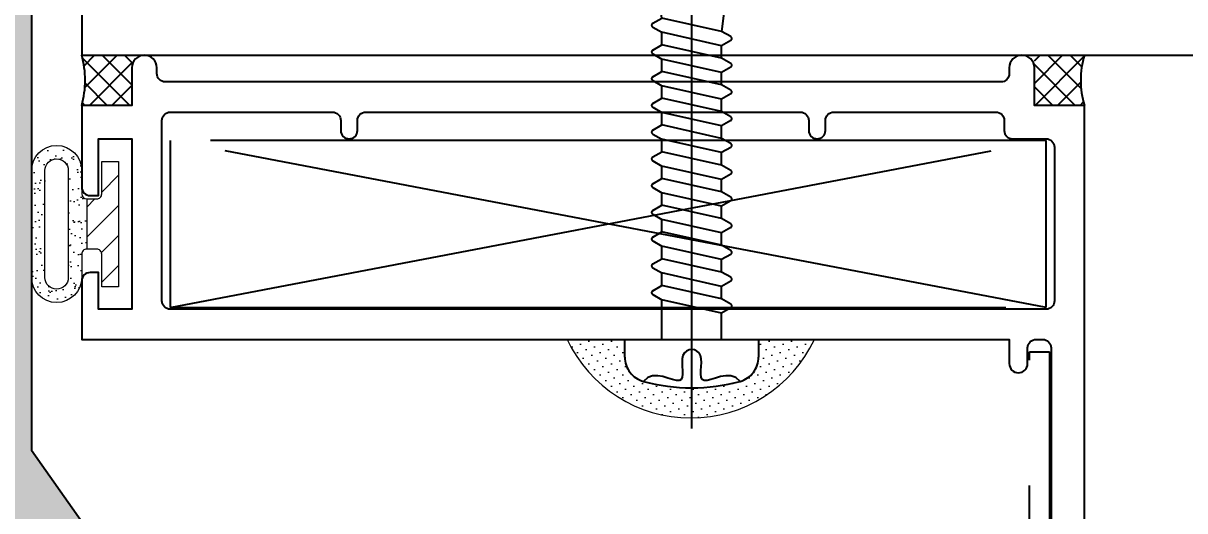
# Model space of a CAD drawing. Extents: x 93 to 3288, y 42 to 1146.
# Drawn here: x 1315 to 1384.5, y 1008.7 to 1037.9 of the extents above; entities that cross this region are included whole.
import ezdxf

# ---------------------------------------------------------------- set-up
doc = ezdxf.new("R2010")
doc.units = 0
doc.header["$LTSCALE"] = 200
doc.header["$MEASUREMENT"] = 0
doc.header["$PDMODE"] = 3
doc.header["$PDSIZE"] = -1
doc.linetypes.add('CEN-GAUN', pattern=[32.2, 30, -1, 0.2, -1])
doc.linetypes.add('HIDDEN', pattern=[0.375, 0.25, -0.125])
doc.layers.get('0').update_dxf_attribs({"linetype": 'CONTINUOUS'})
doc.layers.get('Defpoints').update_dxf_attribs({"color": 137, "linetype": 'CONTINUOUS'})
for name, color, linetype in [('A-DIES', 3, 'CONTINUOUS'), ('CEN', 1, 'CEN-GAUN'), ('DIM', 7, 'CONTINUOUS'), ('GASKET', 5, 'CONTINUOUS'), ('hatch', 252, 'CONTINUOUS'), ('PA', 6, 'CONTINUOUS'), ('SEALANT', 1, 'CONTINUOUS')]:
    doc.layers.add(name, color=color, linetype=linetype)
doc.layers.add('C-GLASS-SECTION', color=8, linetype='CONTINUOUS', lineweight=9)
doc.styles.add('맑은고딕', font='malgun.ttf')
doc.dimstyles.new('GAUN-4', dxfattribs={"dimscale": 4, "dimtxt": 1.5, "dimasz": 1, "dimexe": 1, "dimexo": 1, "dimgap": 0.5, "dimtad": 1, "dimdec": 1, "dimzin": 1, "dimdsep": 46, "dimlunit": 6, "dimtxsty": '맑은고딕', "dimblk": 'CJDOT', "dimcen": 0.09, "dimdle": 1, "dimclrd": 256, "dimclre": 256, "dimclrt": 3, "dimadec": 0, "dimazin": 0, "dimtfac": 1, "dimtdec": 1, "dimtix": 1, "dimtmove": 2, "dimatfit": 3, "dimfxl": 1, "dimtolj": 1, "dimtzin": 1, "dimarcsym": 0})
pattern_1 = [(135, (-7575.66033008894, -1535.942627034143), (-0.6735192090801867, -0.6735192090801863), []), (225, (-7575.66033008894, -1535.942627034143), (0.6735192090801861, -0.6735192090801867), [])]

# ---------------------------------------------------------------- blocks, each defined once
blk = doc.blocks.new('DH-887')
at = {"layer": 'A-DIES'}
for points in [[(2.25, -3, -1), (2.25, -4.5), (1.899999998509884, -4.5, 0.414213562373324), (1.399999998509884, -5), (1.399999998509884, -54.99999999813735, 0.4142135623728643), (1.899999998509884, -55.49999999813735), (2.25, -55.49999999813735, -1), (2.25, -56.99999999813735), (0, -56.99999999813735), (0, -59.99999999813735), (-4.900000000372529, -59.99999999813735, -0.4142135623728776), (-5.400000000372529, -59.49999999813735), (-5.400000000372529, -58.99999999813735), (-2, -58.99999999813735), (-2, -56.99999999813735), (-12.20000000111759, -56.99999999813735), (-12.20000000111759, -58.99999999813735), (-10, -58.99999999813735), (-10, -59.49999999813735, -0.414213562373095), (-10.5, -59.99999999813735), (-14, -59.99999999813735), (-14, -4.5), (-15.45000000111759, -4.5, -1), (-15.45000000111759, -3.400000000372529), (-14.5, -3.400000000372529, 0.4142135623730951), (-14, -2.900000000372529), (-14, -2.5, 0.4142135623730951), (-14.5, -2), (-38, -2, 0.4142135623730951), (-38.5, -2.5), (-38.5, -2.900000000372529, 0.4142135623730951), (-38, -3.400000000372529), (-37.05000000074506, -3.400000000372529, -1), (-37.05000000074506, -4.5), (-41.20000000111759, -4.5, -0.4142135623730951), (-41.70000000111759, -4), (-41.70000000111759, -3.5), (-40.5, -3.5, 0.4142135623717632), (-40, -3), (-40, -2, 0.4142135623730951), (-40.5, -1.5), (-47.5, -1.5, 0.4142135623720295), (-48, -2), (-48, -3, 0.4142135623741606), (-47.5, -3.5), (-46.30000000074506, -3.5), (-46.30000000074506, -4, -0.4142135623730951), (-46.80000000074506, -4.5), (-49, -4.5, -0.4142135623727911), (-49.5, -4), (-49.5, -0.5, -0.4142135623735654), (-49, 0), (0, 0), (0, -3)], [(-0.400000000372529, -16.99999999906868, 0.4142135623732059), (-0.900000000372529, -16.49999999906868), (-1.5, -16.49999999906868, -1), (-1.5, -15.49999999906868), (-0.900000000372529, -15.49999999906868, 0.4142135623730951), (-0.400000000372529, -14.99999999906868), (-0.400000000372529, -5.299999999813735, 0.4142135623713178), (-0.900000000372529, -4.799999999813735), (-1.5, -4.799999999813735, -0.414213562371251), (-2, -4.299999999813735), (-2, -2.299999999813735, 0.4142135623730285), (-2.5, -1.799999999813735), (-11.70000000111759, -1.799999999813735, 0.4142135623735455), (-12.20000000111759, -2.299999999813735), (-12.20000000111759, -54.6999999973923, 0.4142135623725444), (-11.70000000111759, -55.1999999973923), (-0.900000000372529, -55.1999999973923, 0.4142135623710939), (-0.400000000372529, -54.6999999973923), (-0.400000000372529, -44.99999999906868, 0.4142135623752048), (-0.900000000372529, -44.49999999906868), (-1.5, -44.49999999906868, -1), (-1.5, -43.49999999906868), (-0.900000000372529, -43.49999999906868, 0.4142135623734279), (-0.400000000372529, -42.99999999906868)]]:
    blk.add_lwpolyline(points, format="xyb", close=True, dxfattribs=at)
blk = doc.blocks.new('JA-DM-14(DH-887)')
at = {"rotation": 270}
blk.add_blockref('DH-887', (58.99999999813735, -5.400000000372529), dxfattribs=at)
blk = doc.blocks.new('DSES-002')
at = {"lineweight": 9}
h = blk.add_hatch(dxfattribs=at)
h.set_pattern_fill('ANSI31', color=1, scale=0.4, angle=90)
h.set_pattern_definition([(135, (-2055.364019851051, -5519.443739235401), (-0.8980256121069154, -0.8980256121069154), [])])
h.paths.add_polyline_path([(7.5, 0), (7.5, -1), (5.549999999813735, -1, 0.4142135623722071), (5.25, -1.299999998882413), (5.25, -1.900000002235174), (2.25, -1.900000002235174), (2.25, -1.299999998882413, 0.4142135623737613), (1.950000000186265, -1), (0, -1), (0, 0)])
h = blk.add_hatch(dxfattribs=at)
h.set_pattern_fill('AR-SAND', color=1, scale=0.02, angle=90)
h.set_pattern_definition([(127.5, (-2055.364019851051, -5519.443739235401), (-0.9788264746586848, -0.03200062591968085), [0, -0.7721600000000001, 0, -0.8636, 0, -0.8255]), (97.49999999999993, (-2055.364019851051, -5519.443739235401), (-1.433650201136708, 0.8990465662760054), [0, -0.41656, 0, -0.6959599999999999, 0, -0.2667]), (57.49999999999998, (-2055.364019851051, -5520.068579236045), (-0.002874369357091427, 1.581984740482916), [0, -0.2539999999999992, 0, -0.9143999999999983, 0, -1.193799999999997]), (47.49999999999999, (-2055.364019851051, -5520.068579236045), (-0.4458586465144325, 1.527112904944594), [0, -0.127, 0, -0.59944, 0, -0.6858])])
h.paths.add_polyline_path([(8.450000000186265, -3.700000001117587, -0.4142135623730951), (6.950000000186265, -5.200000001117587), (0.5499999998137355, -5.200000001117587, -0.4142135623730951), (-0.9500000001862645, -3.700000001117587, -0.4142135623730951), (0.5499999998137355, -2.200000001117587), (1.950000000186265, -2.200000001117587, 0.4142135623729496), (2.25, -1.900000002235174), (5.25, -1.900000002235174, 0.4142135623732413), (5.549999999813735, -2.200000001117587), (6.950000000186265, -2.200000001117587, -0.4142135623730951)])
h.paths.add_polyline_path([(6.950000000186265, -3.000000001862645), (0.5499999998137355, -3.000000001862645, 0.4142135623730831), (-0.150000000372529, -3.700000001117587, 0.4142135623727501), (0.5499999998137355, -4.400000002235174), (6.950000000186265, -4.400000002235174, 0.4142135623741892), (7.649999999441206, -3.700000001117587, 0.414213562372334)], flags=16)
at = {"layer": 'GASKET', "lineweight": 9}
blk.add_line((2.25, -1.900000002235174), (5.25, -1.900000002235174), dxfattribs=at)
for points in [[(5.25, -1.900000002235174, 0.414213562373388), (5.549999999813735, -2.200000001117587), (6.950000000186265, -2.200000001117587, -0.414213562373095), (8.450000000186265, -3.700000001117587, -0.414213562373095), (6.950000000186265, -5.200000001117587), (0.5499999998137355, -5.200000001117587, -0.414213562373095), (-0.9500000001862645, -3.700000001117587, -0.414213562373095), (0.5499999998137355, -2.200000001117587), (1.950000000186265, -2.200000001117587, 0.4142135623728022), (2.25, -1.900000002235174), (2.25, -1.299999998882413, 0.414213562373095), (1.950000000186265, -1), (0, -1), (0, 0), (7.5, 0), (7.5, -1), (5.549999999813735, -1, 0.414213562374427), (5.25, -1.299999998882413)], [(6.950000000186265, -4.400000002235174), (0.5499999998137355, -4.400000002235174, -0.4142135623730712), (-0.150000000372529, -3.700000001117587, -0.4142135623730712), (0.5499999998137355, -3.000000001862645), (6.950000000186265, -3.000000001862645, -0.4142135623730951), (7.649999999441206, -3.700000001117587, -0.414213562373095)]]:
    blk.add_lwpolyline(points, format="xyb", close=True, dxfattribs=at)
blk = doc.blocks.new('E.G.I 강판-1')
at = {"color": 1, "linetype": 'HIDDEN', "ltscale": 0.3}
blk.add_lwpolyline([(0, -23.5), (0, -0.5), (1.200000000186265, -0.5), (1.200000000186265, -23.5)], close=True, dxfattribs=at)
blk = doc.blocks.new('JA-DM-22(JA-D-325)')
at = {"layer": 'A-DIES'}
blk.add_lwpolyline([(-100, -52.30000000010477), (-100, -60), (0, -60)], dxfattribs=at)
blk = doc.blocks.new('CJDOT')
blk.add_line((-2, -2.7e-15), (2, 2.7e-15))
at = {"const_width": 0.5}
blk.add_lwpolyline([(-0.25, 0, 1), (0.25, 0, 1)], format="xyb", close=True, dxfattribs=at)
blk = doc.blocks.new('*D101')
at = {"layer": 'Defpoints', "color": 0, "transparency": 16777216}
for p in [(1418.512945726295, 1036.001776689325, -1.586231386706793e-09), (1450.011230690142, 1036.001776689325, -1.586231386706793e-09), (1378.012945724432, 983.5017766878518, -1.586231386706793e-09)]:
    blk.add_point(p, dxfattribs=at)
at = {"layer": 'DIM', "lineweight": -2, "transparency": 16777216}
for p, q in [((1422.512945726295, 1036.001776689325, -1.586231386706793e-09), (1454.011230690142, 1036.001776689325, -1.586231386706793e-09)), ((1450.011230690142, 987.5017766878518, -1.586231386706793e-09), (1450.011230690142, 1032.001776689325, -1.586231386706793e-09)), ((1382.012945724432, 983.5017766878518, -1.586231386706793e-09), (1454.011230690142, 983.5017766878518, -1.586231386706793e-09))]:
    blk.add_line(p, q, dxfattribs=at)
at = {"layer": 'DIM', "lineweight": -2, "transparency": 16777216, "xscale": 4, "yscale": 4, "zscale": 4}
for p, rotation in [((1450.011230690142, 1036.001776689325, -1.586231386706793e-09), 90), ((1450.011230690142, 983.5017766878518, -1.586231386706793e-09), 270)]:
    blk.add_blockref('CJDOT', p, dxfattribs=dict(at, rotation=rotation))
at = {"layer": 'DIM', "color": 3, "transparency": 16777216, "insert": (1444.911366559707, 1009.751776688589, -1.586231386706793e-09), "char_height": 6, "attachment_point": 5, "rotation": 90, "style": '맑은고딕'}
blk.add_mtext('\\A1;52.5', dxfattribs=at)
blk = doc.blocks.new('DSP-3263')
at = {"layer": 'hatch'}
h = blk.add_hatch(color=252, dxfattribs=at)
edge = h.paths.add_edge_path()
edge.add_line((14.49999999999636, -3.399999999994179), (6, -3.399999999994179))
edge.add_arc((6, -0.3999999999941795), 3, 180, 270, ccw=False)
edge.add_line((3, -0.3999999999941792), (3, 3.30000000000291))
edge.add_line((3, 3.30000000000291), (2.69999999999709, 3.600000000005821))
edge.add_line((2.69999999999709, 3.600000000005821), (3, 3.899999999994179))
edge.add_line((3, 3.899999999994179), (3, 9.39999999999418))
edge.add_arc((2, 9.39999999999418), 1, 0, 90)
edge.add_line((2, 10.39999999999418), (1, 10.39999999999418))
edge.add_arc((1, 9.39999999999418), 1, 90, 180)
edge.add_line((0, 9.39999999999418), (0, -9.39999999999418))
edge.add_arc((1, -9.39999999999418), 1, 180, 270)
edge.add_line((1, -10.39999999999418), (3.399999999997817, -10.39999999999418))
edge.add_arc((3.400000000003274, -10.10000000000036), 0.2999999999938154, 269.9999999989578, 359.9999999989578)
edge.add_line((3.69999999999709, -10.10000000000582), (3.69999999999709, -9.69999999999709))
edge.add_arc((3.399999999995998, -9.69999999999527), 0.3000000000010914, 359.9999999996526, 449.9999999996527)
edge.add_line((3.399999999997817, -9.39999999999418), (2.5, -9.39999999999418))
edge.add_arc((2.499999999992724, -9.099999999998545), 0.2999999999956344, 180.0000000013896, 270.0000000013896, ccw=False)
edge.add_line((2.19999999999709, -9.10000000000582), (2.19999999999709, -7.19999999999709))
edge.add_arc((2.5, -7.19999999999709), 0.3000000000029104, 90, 180, ccw=False)
edge.add_line((2.5, -6.899999999994179), (12.69999999999709, -6.899999999994179))
edge.add_arc((12.69999999999527, -7.199999999995271), 0.3000000000010914, -3.474269760772586e-10, 89.99999999965257, ccw=False)
edge.add_line((12.99999999999636, -7.19999999999709), (12.99999999999636, -17.80000000000291))
edge.add_arc((12.69999999999529, -17.80000000000475), 0.3000000000010683, -89.999999999657, 3.5208813642384484e-10, ccw=False)
edge.add_line((12.69999999999709, -18.10000000000582), (6.899999999997817, -18.10000000000582))
edge.add_arc((6.899999999999689, -17.80000000000468), 0.3000000000011447, 179.9999999996628, 269.99999999964257, ccw=False)
edge.add_line((6.599999999998545, -17.80000000000291), (6.599999999994907, -15.19999999999709))
edge.add_arc((6.899999999997765, -15.19999999999704), 0.300000000002858, 89.99999999999, 180.0000000000102, ccw=False)
edge.add_line((6.899999999997817, -14.89999999999418), (9.099999999994907, -14.89999999999418))
edge.add_arc((9.100000000002183, -14.59999999999854), 0.2999999999956344, 269.9999999986104, 359.9999999986104)
edge.add_line((9.399999999997817, -14.60000000000582), (9.399999999997817, -13.39999999999418))
edge.add_arc((9.100000000002222, -13.40000000000142), 0.2999999999955953, 1.382141842397079e-09, 90.00000000139708)
edge.add_line((9.099999999994907, -13.10000000000582), (5.599999999994907, -13.10000000000582))
edge.add_arc((5.599999999994907, -14.10000000000582), 1, 90, 180)
edge.add_line((4.599999999994907, -14.10000000000582), (4.599999999994907, -20.30000000000291))
edge.add_arc((4.899999999997847, -20.30000000000288), 0.3000000000029397, 180.0000000000054, 269.9999999999944)
edge.add_line((4.899999999997817, -20.60000000000582), (12.70000000000073, -20.60000000000582))
edge.add_arc((12.699999999997, -20.90000000000518), 0.2999999999993577, -6.784830475226045e-10, 89.99999999928889, ccw=False)
edge.add_line((12.99999999999636, -20.90000000000873), (13, -21.89999999999418))
edge.add_arc((13.30000000000116, -21.89999999999593), 0.3000000000011589, 179.9999999996655, 269.9999999996397)
edge.add_line((13.29999999999927, -22.19999999999709), (21.5, -22.19999999999709))
edge.add_arc((21.49999999999896, -21.89999999999836), 0.2999999999987288, 270.0000000001995, 405.6355280345854)
edge.add_line((21.7097660524887, -21.68552808290406), (20.27835863281507, -20.28552808290988))
edge.add_arc((20.0685925803143, -20.5000000000019), 0.3000000000048096, 45.63552803277506, 89.9999999983892)
edge.add_line((20.06859258032273, -20.19999999999709), (18, -20.19999999999709))
edge.add_arc((18.00000000000007, -19.89999999999411), 0.3000000000029814, 180.0000000000136, 269.9999999999864, ccw=False)
edge.add_line((17.69999999999709, -19.89999999999418), (17.69999999999709, -18))
edge.add_arc((17.99999999999989, -17.99999999999989), 0.3000000000027967, 89.99999999997829, 180.0000000000217, ccw=False)
edge.add_line((18, -17.69999999999709), (21.40044152157861, -17.69999999999709))
edge.add_line((21.40044152157861, -17.69999999999709), (23, -19.30000000000291))
edge.add_line((23, -19.30000000000291), (60.5, -19.30000000000291))
edge.add_arc((60.49999999999632, -19.60000000000223), 0.2999999999993186, -6.859863788122311e-10, 89.99999999929707, ccw=False)
edge.add_line((60.79999999999563, -19.60000000000582), (60.79999999999563, -22.69999999999709))
edge.add_arc((61.39999999999782, -22.69999999999709), 0.6000000000021828, 180, 360)
edge.add_line((62, -22.69999999999709), (62, -19.60000000000582))
edge.add_arc((62.29999999999922, -19.60000000000213), 0.2999999999992156, 90.00000000068388, 180.0000000007057, ccw=False)
edge.add_line((62.29999999999563, -19.30000000000291), (64.69999999999709, -19.30000000000291))
edge.add_arc((64.69999999999699, -19.60000000000592), 0.3000000000030134, 1.972466634470038e-11, 89.99999999998101, ccw=False)
edge.add_line((65, -19.60000000000582), (65, -22.5))
edge.add_line((65, -22.5), (64.69999999999709, -22.5))
edge.add_arc((64.69999999999709, -23), 0.5, 90, 270)
edge.add_line((64.69999999999709, -23.5), (65, -23.5))
edge.add_line((65, -23.5), (65, -27.19999999999709))
edge.add_line((65, -27.19999999999709), (64.69999999999709, -27.19999999999709))
edge.add_arc((64.69999999999709, -27.69999999999709), 0.5, 90, 270)
edge.add_line((64.69999999999709, -28.19999999999709), (65, -28.19999999999709))
edge.add_line((65, -28.19999999999709), (65, -31.89999999999418))
edge.add_line((65, -31.89999999999418), (64.69999999999709, -31.89999999999418))
edge.add_arc((64.69999999999709, -32.39999999999418), 0.5, 90, 270)
edge.add_line((64.69999999999709, -32.89999999999418), (65, -32.89999999999418))
edge.add_line((65, -32.89999999999418), (65, -36.60000000000582))
edge.add_line((65, -36.60000000000582), (64.69999999999709, -36.60000000000582))
edge.add_arc((64.69999999999709, -37.10000000000582), 0.5, 90, 270)
edge.add_line((64.69999999999709, -37.60000000000582), (65, -37.60000000000582))
edge.add_line((65, -37.60000000000582), (65, -39.10000000000582))
edge.add_arc((64.70000000000432, -39.0999999999985), 0.2999999999956771, 269.99999999861853, 359.9999999986022, ccw=False)
edge.add_line((64.69999999999709, -39.39999999999418), (62.29999999999563, -39.39999999999418))
edge.add_arc((62.29999999999207, -39.1000000000021), 0.2999999999920746, 180.0000000007097, 270.00000000067985, ccw=False)
edge.add_line((62, -39.10000000000582), (62, -37.39999999999418))
edge.add_arc((61.39999999999782, -37.39999999999418), 0.6000000000021828, 0, 180)
edge.add_line((60.79999999999563, -37.39999999999418), (60.79999999999563, -40.80000000000291))
edge.add_arc((61.29999999999563, -40.80000000000291), 0.5, 180, 270)
edge.add_line((61.29999999999563, -41.30000000000291), (64.79999999999563, -41.30000000000291))
edge.add_arc((64.79999999999563, -42.30000000000291), 1, 0, 90, ccw=False)
edge.add_line((65.79999999999563, -42.30000000000291), (65.79999999999563, -44.31124164021458))
edge.add_arc((66.799999999996, -44.31124164021279), 1.000000000000369, 180.0000000001022, 261.4535102370753)
edge.add_line((66.65138815070168, -45.30013724554738), (69.95541644520563, -45.79666868154891))
edge.add_arc((69.99999999999201, -45.4999999999447), 0.3000000000036178, 261.4535102375454, 360.0000000005551)
edge.add_line((70.29999999999563, -45.49999999994179), (70.29999999999563, -42.5))
edge.add_arc((69.99999999999666, -42.49999999999606), 0.299999999998974, 359.9999999992482, 449.9999999993622)
edge.add_line((70, -42.19999999999709), (69.39999999999782, -42.19999999999709))
edge.add_arc((69.39999999999995, -42.4999999999985), 0.3000000000014111, 90.00000000040711, 180.0000000002863)
edge.add_line((69.09999999999854, -42.5), (69.09999999999854, -44))
edge.add_arc((68.79999999999559, -43.99999999999996), 0.300000000002953, 270.00000000000813, 359.99999999999187, ccw=False)
edge.add_line((68.79999999999563, -44.30000000000291), (67.59999999999854, -44.30000000000291))
edge.add_arc((67.59999999999843, -44.00000000000011), 0.3000000000027967, 179.9999999999783, 270.00000000002166, ccw=False)
edge.add_line((67.29999999999563, -44), (67.29999999999563, -36.30000000000291))
edge.add_arc((67.59999999999843, -36.3000000000028), 0.3000000000027967, 89.99999999997829, 180.0000000000217, ccw=False)
edge.add_line((67.59999999999854, -36), (68.79999999999563, -36))
edge.add_arc((68.79999999999555, -36.300000000003), 0.3000000000030028, 1.7678303265711293e-11, 89.99999999998369, ccw=False)
edge.add_line((69.09999999999854, -36.30000000000291), (69.09999999999854, -37.80000000000291))
edge.add_arc((69.40000000000131, -37.80000000000305), 0.3000000000027683, 179.9999999999742, 270.0000000000271)
edge.add_line((69.40000000000146, -38.10000000000582), (70, -38.10000000000582))
edge.add_arc((69.99999999999633, -37.80000000000651), 0.2999999999993079, 270.0000000007002, 360.000000000688)
edge.add_line((70.29999999999563, -37.80000000000291), (70.29999999999563, -33.49999999925785))
edge.add_line((70.29999999999563, -33.49999999925785), (69.79999999999927, -32.80000000000291))
edge.add_line((69.79999999999927, -32.80000000000291), (69.59999999999854, -32.80000000000291))
edge.add_arc((69.59999999999845, -33.10000000000572), 0.3000000000028109, 89.999999999981, 180.000000000019)
edge.add_line((69.29999999999563, -33.10000000000582), (69.29999999999563, -34.5))
edge.add_arc((68.99999999999646, -34.50000000000374), 0.2999999999991729, -89.99999999932419, 7.137828106351662e-10, ccw=False)
edge.add_line((69, -34.80000000000291), (67.29999999999563, -34.80000000000291))
edge.add_arc((67.29999999999927, -34.50000000000364), 0.2999999999992724, 179.9999999993052, 269.9999999993052, ccw=False)
edge.add_line((67, -34.5), (67, -30.10000000000582))
edge.add_arc((67.29999999999919, -30.1000000000021), 0.2999999999991871, 90.00000000067848, 180.0000000007097, ccw=False)
edge.add_line((67.29999999999563, -29.80000000000291), (69.04999999999563, -29.80000000000291))
edge.add_arc((69.04999999999745, -29.05000000000291), 0.75, 269.999999999861, 449.9999999998611)
edge.add_line((69.04999999999927, -28.30000000000291), (67.29999999999563, -28.30000000000291))
edge.add_arc((67.29999999999932, -28.00000000000359), 0.2999999999993186, 179.999999999314, 269.999999999297, ccw=False)
edge.add_line((67, -28), (67, -23.60000000000582))
edge.add_arc((67.29999999999923, -23.60000000000214), 0.2999999999992298, 90.00000000068673, 180.0000000007036, ccw=False)
edge.add_line((67.29999999999563, -23.30000000000291), (69.04999999999563, -23.30000000000291))
edge.add_arc((69.04999999999745, -22.55000000000291), 0.75, 269.999999999861, 449.9999999998611)
edge.add_line((69.04999999999927, -21.80000000000291), (67.29999999999563, -21.80000000000291))
edge.add_arc((67.29999999999932, -21.5000000000036), 0.299999999999315, 179.9999999993134, 269.999999999297, ccw=False)
edge.add_line((67, -21.5), (67, -17.60000000000582))
edge.add_arc((67.2999999999993, -17.60000000000222), 0.2999999999993008, 90.00000000070031, 180.000000000688, ccw=False)
edge.add_line((67.29999999999563, -17.30000000000291), (69, -17.30000000000291))
edge.add_arc((68.99999999999645, -17.6000000000021), 0.2999999999991907, -7.103722055035178e-10, 89.99999999932152, ccw=False)
edge.add_line((69.29999999999563, -17.60000000000582), (69.29999999999563, -19))
edge.add_arc((69.59999999999854, -19), 0.3000000000029104, 180, 270)
edge.add_line((69.59999999999854, -19.30000000000291), (69.79999999999927, -19.30000000000291))
edge.add_line((69.79999999999927, -19.30000000000291), (70.29999999999563, -18.60000000074797))
edge.add_line((70.29999999999563, -18.60000000074797), (70.29999999999563, -17.30000000000291))
edge.add_line((70.29999999999563, -17.30000000000291), (70.5, -17.30000000000291))
edge.add_arc((70.49999999999636, -17.00000000000364), 0.2999999999992724, 270.0000000006948, 360.0000000006948)
edge.add_line((70.79999999999563, -17), (70.79999999999563, -16.30000000000291))
edge.add_arc((70.29999999999563, -16.30000000000291), 0.5, 0, 90)
edge.add_line((70.29999999999563, -15.80000000000291), (23.9429659853231, -15.80000000000291))
edge.add_line((23.9429659853231, -15.80000000000291), (16.49999999999636, -10.55558681367256))
edge.add_line((16.49999999999636, -10.55558681367256), (16.49999999999636, -5.399999999994179))
edge.add_arc((14.49999999999636, -5.39999999999418), 2, 2.544443745170813e-14, 90)
at = {"layer": 'PA'}
blk.add_lwpolyline([(14.49999999999636, -3.399999999994179), (6, -3.399999999994179, -0.4142135623730951), (3, -0.3999999999941792), (3, 3.30000000000291), (2.69999999999709, 3.600000000005821), (3, 3.899999999994179), (3, 9.39999999999418, 0.4142135623730951), (2, 10.39999999999418), (1, 10.39999999999418, 0.4142135623730951), (0, 9.39999999999418), (0, -9.39999999999418, 0.4142135623730951), (1, -10.39999999999418), (3.399999999997817, -10.39999999999418, 0.4142135623730951), (3.69999999999709, -10.10000000000582), (3.69999999999709, -9.69999999999709, 0.4142135623730951), (3.399999999997817, -9.39999999999418), (2.5, -9.39999999999418, -0.4142135623730951), (2.19999999999709, -9.10000000000582), (2.19999999999709, -7.19999999999709, -0.4142135623730951), (2.5, -6.899999999994179), (12.69999999999709, -6.899999999994179, -0.4142135623730951), (12.99999999999636, -7.19999999999709), (12.99999999999636, -17.80000000000291, -0.4142135623731412), (12.69999999999709, -18.10000000000582), (6.899999999997817, -18.10000000000582, -0.4142135623729925), (6.599999999998545, -17.80000000000291), (6.599999999994907, -15.19999999999709, -0.4142135623731976), (6.899999999997817, -14.89999999999418), (9.099999999994907, -14.89999999999418, 0.4142135623730951), (9.399999999997817, -14.60000000000582), (9.399999999997817, -13.39999999999418, 0.4142135623731715), (9.099999999994907, -13.10000000000582), (5.599999999994907, -13.10000000000582, 0.4142135623730951), (4.599999999994907, -14.10000000000582), (4.599999999994907, -20.30000000000291, 0.4142135623730377), (4.899999999997817, -20.60000000000582), (12.70000000000073, -20.60000000000582, -0.4142135623729271), (12.99999999999636, -20.90000000000873), (13, -21.89999999999418, 0.4142135623729618), (13.29999999999927, -22.19999999999709), (21.5, -22.19999999999709, 0.6721971555505862), (21.7097660524887, -21.68552808290406), (20.27835863281507, -20.28552808290988, 0.196031217587786), (20.06859258032273, -20.19999999999709), (18, -20.19999999999709, -0.414213562372955), (17.69999999999709, -19.89999999999418), (17.69999999999709, -18, -0.4142135623733138), (18, -17.69999999999709), (21.40044152157861, -17.69999999999709), (23, -19.30000000000291), (60.5, -19.30000000000291, -0.4142135623730069), (60.79999999999563, -19.60000000000582), (60.79999999999563, -22.69999999999709, 1), (62, -22.69999999999709), (62, -19.60000000000582, -0.4142135623732062), (62.29999999999563, -19.30000000000291), (64.69999999999709, -19.30000000000291, -0.4142135623728906), (65, -19.60000000000582), (65, -22.5), (64.69999999999709, -22.5, 1), (64.69999999999709, -23.5), (65, -23.5), (65, -27.19999999999709), (64.69999999999709, -27.19999999999709, 1), (64.69999999999709, -28.19999999999709), (65, -28.19999999999709), (65, -31.89999999999418), (64.69999999999709, -31.89999999999418, 1), (64.69999999999709, -32.89999999999418), (65, -32.89999999999418), (65, -36.60000000000582), (64.69999999999709, -36.60000000000582, 1), (64.69999999999709, -37.60000000000582), (65, -37.60000000000582), (65, -39.10000000000582, -0.414213562373005), (64.69999999999709, -39.39999999999418), (62.29999999999563, -39.39999999999418, -0.4142135623729389), (62, -39.10000000000582), (62, -37.39999999999418, 1), (60.79999999999563, -37.39999999999418), (60.79999999999563, -40.80000000000291, 0.4142135623730951), (61.29999999999563, -41.30000000000291), (64.79999999999563, -41.30000000000291, -0.4142135623730951), (65.79999999999563, -42.30000000000291), (65.79999999999563, -44.31124164021458, 0.3711692535406443), (66.65138815070168, -45.30013724554738), (69.95541644520563, -45.79666868154891, 0.4586091358418788), (70.29999999999563, -45.49999999994179), (70.29999999999563, -42.5, 0.414213562373671), (70, -42.19999999999709), (69.39999999999782, -42.19999999999709, 0.4142135623724741), (69.09999999999854, -42.5), (69.09999999999854, -44, -0.414213562373005), (68.79999999999563, -44.30000000000291), (67.59999999999854, -44.30000000000291, -0.4142135623733171), (67.29999999999563, -44), (67.29999999999563, -36.30000000000291, -0.4142135623733172), (67.59999999999854, -36), (68.79999999999563, -36, -0.4142135623729182), (69.09999999999854, -36.30000000000291), (69.09999999999854, -37.80000000000291, 0.414213562373362), (69.40000000000146, -38.10000000000582), (70, -38.10000000000582, 0.4142135623730325), (70.29999999999563, -37.80000000000291), (70.29999999999563, -33.49999999925785), (69.79999999999927, -32.80000000000291), (69.59999999999854, -32.80000000000291, 0.4142135623732858), (69.29999999999563, -33.10000000000582), (69.29999999999563, -34.5, -0.4142135623732859), (69, -34.80000000000291), (67.29999999999563, -34.80000000000291, -0.4142135623730951), (67, -34.5), (67, -30.10000000000582, -0.4142135623732479), (67.29999999999563, -29.80000000000291), (69.04999999999563, -29.80000000000291, 1), (69.04999999999927, -28.30000000000291), (67.29999999999563, -28.30000000000291, -0.4142135623730031), (67, -28), (67, -23.60000000000582, -0.4142135623731871), (67.29999999999563, -23.30000000000291), (69.04999999999563, -23.30000000000291, 1), (69.04999999999927, -21.80000000000291), (67.29999999999563, -21.80000000000291, -0.4142135623730109), (67, -21.5), (67, -17.60000000000582, -0.4142135623730267), (67.29999999999563, -17.30000000000291), (69, -17.30000000000291, -0.4142135623732548), (69.29999999999563, -17.60000000000582), (69.29999999999563, -19, 0.414213562373096), (69.59999999999854, -19.30000000000291), (69.79999999999927, -19.30000000000291), (70.29999999999563, -18.60000000074797), (70.29999999999563, -17.30000000000291), (70.5, -17.30000000000291, 0.4142135623730951), (70.79999999999563, -17), (70.79999999999563, -16.30000000000291, 0.4142135623730951), (70.29999999999563, -15.80000000000291), (23.9429659853231, -15.80000000000291), (16.49999999999636, -10.55558681367256), (16.49999999999636, -5.399999999994179, 0.4142135623730948)], format="xyb", close=True, dxfattribs=at)
blk = doc.blocks.new('SCRP40-1')
at = {"color": 8, "linetype": 'HIDDEN'}
for p, q in [((-18.11148262540155, 2.335049310371687), (-18.42616699146492, 1.790000000000873)), ((-17.88648409049893, 2.33504941668798), (-17.57179966305375, 1.790000000000873)), ((-16.51148262540119, 2.335049310371687), (-16.82616699146638, 1.790000000000873)), ((-16.28648409049856, 2.33504941668798), (-15.97179966305521, 1.790000000000873)), ((-14.91148262540082, 2.335049310371687), (-15.22616699146602, 1.790000000000873)), ((-14.68648409050002, 2.33504941668798), (-14.37179966305484, 1.790000000000873)), ((-13.31148262540046, 2.335049310371687), (-13.62616699146565, 1.790000000000873)), ((-13.08648409049965, 2.33504941668798), (-12.77179966305448, 1.790000000000873)), ((-11.71148262540191, 2.335049310371687), (-12.02616699146529, 1.790000000000873)), ((-11.48648409049929, 2.33504941668798), (-11.17179966305412, 1.790000000000873)), ((-10.11148262540155, 2.335049310371687), (-10.42616699146492, 1.790000000000873)), ((-9.886484090498925, 2.33504941668798), (-9.571799663053753, 1.790000000000873)), ((-8.511482625401186, 2.335049310371687), (-8.82616699146638, 1.790000000000873)), ((-8.286484090498561, 2.33504941668798), (-7.971799663053389, 1.790000000000873)), ((-6.911482625400822, 2.335049310371687), (-7.226166991466016, 1.790000000000873)), ((-6.686484090498197, 2.33504941668798), (-6.371799663054844, 1.790000000000873)), ((-5.311482625400458, 2.335049310371687), (-5.626166991465652, 1.790000000000873)), ((-5.086484090499653, 2.33504941668798), (-4.77179966305448, 1.790000000000873)), ((-3.711482625400095, 2.335049310371687), (-4.026166991465288, 1.790000000000873)), ((-3.486484090499289, 2.33504941668798), (-3.171799663054117, 1.790000000000873)), ((-2.111482625399731, 2.335049310371687), (-2.426166991464925, 1.790000000000873)), ((-1.886484090498925, 2.33504941668798), (-1.571799663053753, 1.790000000000873)), ((-25, 0), (-23.07266462678672, 1.927335373213282)), ((-23.07266462678672, 1.427335373213282), (-25, 0)), ((-23.07266462678672, 1.927335373213282), (-23.07266462678672, 1.427335373213282)), ((-19.51148332726007, 1.927335373213282), (-23.07266462678672, 1.927335373213282)), ((-20.75787462354128, 1.427335373213282), (-23.07266462678672, 1.427335373213282)), ((-19.51148332726007, 1.927335373213282), (-18.42616699146492, 1.790000000000873)), ((-18.42616699146492, 1.790000000000873), (-19.22616699146602, -1.789999999997235)), ((-17.57179966305375, 1.790000000000873), (-18.37179966305484, -1.789999999997235)), ((-16.82616699146638, 1.790000000000873), (-17.62616699146565, -1.789999999997235)), ((-16.82616699146638, 1.790000000000873), (-17.57179966305375, 1.790000000000873)), ((-15.97179966305521, 1.790000000000873), (-16.77179966305448, -1.789999999997235)), ((-15.22616699146602, 1.790000000000873), (-16.02616699146529, -1.789999999997235)), ((-15.22616699146602, 1.790000000000873), (-15.97179966305521, 1.790000000000873)), ((-14.37179966305484, 1.790000000000873), (-15.17179966305412, -1.789999999997235)), ((-13.62616699146565, 1.790000000000873), (-14.42616699146492, -1.789999999997235)), ((-13.62616699146565, 1.790000000000873), (-14.37179966305484, 1.790000000000873)), ((-12.77179966305448, 1.790000000000873), (-13.57179966305375, -1.789999999997235)), ((-12.02616699146529, 1.790000000000873), (-12.82616699146638, -1.789999999997235)), ((-12.02616699146529, 1.790000000000873), (-12.77179966305448, 1.790000000000873)), ((-11.17179966305412, 1.790000000000873), (-11.97179966305521, -1.789999999997235)), ((-10.42616699146492, 1.790000000000873), (-11.22616699146602, -1.789999999997235)), ((-10.42616699146492, 1.790000000000873), (-11.17179966305412, 1.790000000000873)), ((-9.571799663053753, 1.790000000000873), (-10.37179966305484, -1.789999999997235)), ((-8.82616699146638, 1.790000000000873), (-9.626166991465652, -1.789999999997235)), ((-8.82616699146638, 1.790000000000873), (-9.571799663053753, 1.790000000000873)), ((-7.971799663053389, 1.790000000000873), (-8.77179966305448, -1.789999999997235)), ((-7.226166991466016, 1.790000000000873), (-8.026166991465288, -1.789999999997235)), ((-7.226166991466016, 1.790000000000873), (-7.971799663053389, 1.790000000000873)), ((-6.371799663054844, 1.790000000000873), (-7.171799663054117, -1.789999999997235)), ((-5.626166991465652, 1.790000000000873), (-6.426166991464925, -1.789999999997235)), ((-5.626166991465652, 1.790000000000873), (-6.371799663054844, 1.790000000000873)), ((-4.77179966305448, 1.790000000000873), (-5.571799663053753, -1.789999999997235)), ((-4.026166991465288, 1.790000000000873), (-4.82616699146638, -1.789999999997235)), ((-4.026166991465288, 1.790000000000873), (-4.77179966305448, 1.790000000000873)), ((-3.171799663054117, 1.790000000000873), (-3.971799663053389, -1.789999999997235)), ((-2.426166991464925, 1.790000000000873), (-3.226166991466016, -1.789999999997235)), ((-2.426166991464925, 1.790000000000873), (-3.171799663054117, 1.790000000000873)), ((-1.571799663053753, 1.790000000000873), (-2.371799663053025, -1.789999999997235)), ((0, 1.790000000000873), (-1.571799663053753, 1.790000000000873)), ((-25, 0), (-23.07266462678672, -1.927335373213282)), ((-23.06789393172949, -1.935255247826717), (-20.2893580187083, -0.4971536661323626)), ((-20.24751977900269, -1.927335373213282), (-23.07266462678672, -1.927335373213282)), ((-19.22616699146602, -1.789999999997235), (-20.24751977900269, -1.927335373213282)), ((-18.9114833272597, -2.335048094715603), (-19.22616699146602, -1.789999999997235)), ((-18.68648332725934, -2.335048094715603), (-18.37179966305484, -1.789999999997235)), ((-17.62616699146565, -1.789999999997235), (-18.37179966305484, -1.789999999997235)), ((-17.31148332725934, -2.335048094715603), (-17.62616699146565, -1.789999999997235)), ((-17.08648332726079, -2.335048094715603), (-16.77179966305448, -1.789999999997235)), ((-16.02616699146529, -1.789999999997235), (-16.77179966305448, -1.789999999997235)), ((-15.71148332726079, -2.335048094715603), (-16.02616699146529, -1.789999999997235)), ((-15.48648332726043, -2.335048094715603), (-15.17179966305412, -1.789999999997235)), ((-14.42616699146492, -1.789999999997235), (-15.17179966305412, -1.789999999997235)), ((-14.11148332726043, -2.335048094715603), (-14.42616699146492, -1.789999999997235)), ((-13.88648332726007, -2.335048094715603), (-13.57179966305375, -1.789999999997235)), ((-12.82616699146638, -1.789999999997235), (-13.57179966305375, -1.789999999997235)), ((-12.51148332726007, -2.335048094715603), (-12.82616699146638, -1.789999999997235)), ((-12.2864833272597, -2.335048094715603), (-11.97179966305521, -1.789999999997235)), ((-11.22616699146602, -1.789999999997235), (-11.97179966305521, -1.789999999997235)), ((-10.9114833272597, -2.335048094715603), (-11.22616699146602, -1.789999999997235)), ((-10.68648332725934, -2.335048094715603), (-10.37179966305484, -1.789999999997235)), ((-9.626166991465652, -1.789999999997235), (-10.37179966305484, -1.789999999997235)), ((-9.311483327259339, -2.335048094715603), (-9.626166991465652, -1.789999999997235)), ((-9.086483327258975, -2.335048094715603), (-8.77179966305448, -1.789999999997235)), ((-8.026166991465288, -1.789999999997235), (-8.77179966305448, -1.789999999997235)), ((-7.711483327258975, -2.335048094715603), (-8.026166991465288, -1.789999999997235)), ((-7.48648332726043, -2.335048094715603), (-7.171799663054117, -1.789999999997235)), ((-6.426166991464925, -1.789999999997235), (-7.171799663054117, -1.789999999997235)), ((-6.11148332726043, -2.335048094715603), (-6.426166991464925, -1.789999999997235)), ((-5.886483327260066, -2.335048094715603), (-5.571799663053753, -1.789999999997235)), ((-4.82616699146638, -1.789999999997235), (-5.571799663053753, -1.789999999997235)), ((-4.511483327260066, -2.335048094715603), (-4.82616699146638, -1.789999999997235)), ((-4.286483327259702, -2.335048094715603), (-3.971799663053389, -1.789999999997235)), ((-3.226166991466016, -1.789999999997235), (-3.971799663053389, -1.789999999997235)), ((-2.911483327259702, -2.335048094715603), (-3.226166991466016, -1.789999999997235)), ((-2.686483327259339, -2.335048094715603), (-2.371799663053025, -1.789999999997235))]:
    blk.add_line(p, q, dxfattribs=at)
blk.add_lwpolyline([(0, 1.75), (0, 4), (1.065200000000914, 4, -0.3382079454498531), (2.512286422941543, 2.894743397802813, -0.1339278971276509), (2.512285917713598, -2.894743836273847, -0.3382078609911139), (1.065200000000914, -4), (0, -4), (0, -2.25), (0, 2.25)], format="xyb", dxfattribs=at)
for points in [[(2.512286422941543, 2.894743397802813), (2.29181663268173, 2.632831454982806), (2.190431348177299, 2.340168613223796), (2.179344473035599, 2.03102803002912), (2.229769910860341, 1.719682862913032), (2.312921565257056, 1.420406269389787), (2.400013339831276, 1.147471406973636), (2.462259138190348, 0.9151514331715589), (2.470872863936165, 0.7377195054941694), (2.40451406097236, 0.6246023866769974), (2.271624834380418, 0.5658412603042962), (2.08809292953265, 0.5466309151779569), (1.86980609181046, 0.5521661401107849), (1.63265206658798, 0.5676417239010334), (1.392518599241157, 0.5782524553578696), (1.16529343514776, 0.5691931232831848), (0.9668643196837365, 0.5256585164825083), (0.8104710406623781, 0.4373643125436502), (0.6987615556481614, 0.3121097441617167), (0.6317358646392677, 0.1622149328213709), (0.6093939676356968, 0), (0.6317358646392677, -0.1622149328177329), (0.6987615556481614, -0.3121097441580787), (0.8104710406623781, -0.4373643125400122), (0.9668643196837365, -0.5256585164788703), (1.16529343514776, -0.5691931232795469), (1.392518599241157, -0.5782524553542316), (1.63265206658798, -0.5676417238973954), (1.86980609181046, -0.5521661401071469), (2.08809292953265, -0.5466309151743189), (2.271624834380418, -0.5658412603006582), (2.40451406097236, -0.6246023866733594), (2.470872863936165, -0.7377195054905314), (2.462259137204455, -0.9151514340228459), (2.40001333193868, -1.147471413820313), (2.312921538614319, -1.420406292509142), (2.229769847706848, -1.719682917719183), (2.179344349688108, -2.031028137073008), (2.190431135035396, -2.340168798200466), (2.291816294216915, -2.632831748724129), (2.512285917713598, -2.894743836273847)], [(0, -1.789999999997235), (-2.371799663053025, -1.789999999997235)]]:
    blk.add_lwpolyline(points, dxfattribs=at)
for centre, radius, start, end in [((-17.99898332725934, 2.270096189433389), 0.1299038105676404, 30.00000000001032, 149.9999999999897), ((-16.39898332726079, 2.270096189433389), 0.1299038105676404, 30.00000000001032, 149.9999999999897), ((-14.79898332726043, 2.270096189433389), 0.1299038105676404, 30.00000000001032, 149.9999999999897), ((-13.19898332726007, 2.270096189433389), 0.1299038105676404, 30.00000000001032, 149.9999999999897), ((-11.5989833272597, 2.270096189433389), 0.1299038105676404, 30.00000000001032, 149.9999999999897), ((-9.998983327259339, 2.270096189433389), 0.1299038105676404, 30.00000000001032, 149.9999999999897), ((-8.398983327258975, 2.270096189433389), 0.1299038105676404, 30.00000000001032, 149.9999999999897), ((-6.79898332726043, 2.270096189433389), 0.1299038105676404, 30.00000000001032, 149.9999999999897), ((-5.198983327260066, 2.270096189433389), 0.1299038105676404, 30.00000000001032, 149.9999999999897), ((-3.598983327259702, 2.270096189433389), 0.1299038105676404, 30.00000000001032, 149.9999999999897), ((-1.998983327259339, 2.270096189433389), 0.1299038105676404, 30.00000000001032, 149.9999999999897), ((-20.75787462354128, 0.4080607004689227), 1.019274672747251, 297.364968110651, 90), ((-18.79898332726043, -2.270096189429751), 0.1299038105676475, 210.0000000000103, 329.9999999999897), ((-17.19898332726007, -2.270096189429751), 0.1299038105676475, 210.0000000000103, 329.9999999999897), ((-15.5989833272597, -2.270096189429751), 0.1299038105676475, 210.0000000000103, 329.9999999999897), ((-13.99898332725934, -2.270096189429751), 0.1299038105676475, 210.0000000000103, 329.9999999999897), ((-12.39898332725897, -2.270096189429751), 0.1299038105676475, 210.0000000000103, 329.9999999999897), ((-10.79898332726043, -2.270096189429751), 0.1299038105676475, 210.0000000000103, 329.9999999999897), ((-9.198983327260066, -2.270096189429751), 0.1299038105676475, 210.0000000000103, 329.9999999999897), ((-7.598983327259702, -2.270096189429751), 0.1299038105676475, 210.0000000000103, 329.9999999999897), ((-5.998983327259339, -2.270096189429751), 0.1299038105676475, 210.0000000000103, 329.9999999999897), ((-4.398983327258975, -2.270096189429751), 0.1299038105676475, 210.0000000000103, 329.9999999999897), ((-2.79898332726043, -2.270096189429751), 0.1299038105676475, 210.0000000000103, 329.9999999999897)]:
    blk.add_arc(centre, radius, start, end, dxfattribs=at)
at = {"layer": 'CEN'}
blk.add_line((5.335651485893322, 0), (-26.56024185150272, 0), dxfattribs=at)
blk = doc.blocks.new('SCRP40-25')
blk.add_blockref('SCRP40-1', (0, 0))
blk = doc.blocks.new('SDHK-1431-1')
at = {"layer": 'hatch', "linetype": 'HIDDEN'}
for p, q in [((-0.15, 0), (9.849999999998909, -52.39999999757856)), ((-0.15, -52.39999999757856), (9.849999999998909, 0))]:
    blk.add_line(p, q, dxfattribs=at)
blk.add_lwpolyline([(9.849999999998909, -52.39999999757856), (9.849999999998909, 0), (-0.15, 0), (-0.15, -52.39999999757856)], close=True, dxfattribs=at)
blk = doc.blocks.new('JA-DM-39(SDHK-1431)-1')
at = {"rotation": 90}
blk.add_blockref('SDHK-1431-1', (0, -9.849999999999), dxfattribs=at)

msp = doc.modelspace()

# ---------------------------------------------------------------- hatches: boundary and pattern name
h = msp.add_hatch()
h.set_pattern_fill('ANSI37', color=252, scale=0.3, angle=89.99999999999999)
h.set_pattern_definition(pattern_1)
edge = h.paths.add_edge_path()
edge.add_arc((1313.228277129275, 1034.501776686291), 5.49342535992032, -15.846059591937092, 15.846059624058, ccw=False)
edge.add_line((1318.512945726275, 1033.001776687877), (1321.51294572617, 1033.001776687877))
edge.add_line((1321.51294572617, 1033.001776687877), (1321.51294572617, 1036.001776687877))
edge.add_line((1321.51294572617, 1036.001776687877), (1318.51294572617, 1036.001776687877))
h = msp.add_hatch()
h.set_pattern_fill('ANSI37', color=252, scale=0.3, angle=89.99999999999999)
h.set_pattern_definition(pattern_1)
edge = h.paths.add_edge_path()
edge.add_line((1375.512945724533, 1033.00177668783), (1378.512945724533, 1033.00177668783))
edge.add_arc((1383.348117823594, 1034.50177668783), 5.062498318868959, 162.7647088403912, 197.2352911596109, ccw=False)
edge.add_line((1378.512945724533, 1036.00177668783), (1375.512945724533, 1036.00177668783))
edge.add_line((1375.512945724533, 1036.00177668783), (1375.512945724533, 1033.00177668783))
at = {"layer": 'C-GLASS-SECTION'}
h = msp.add_hatch(dxfattribs=at)
h.set_pattern_fill('DOTS', color=1, scale=0.3, angle=135)
h.set_pattern_definition([(135, (2069.525816131004, 30168.80255989857), (-0.5051394068101398, -0.1683798022700466), [0, -0.47625])])
edge = h.paths.add_edge_path()
edge.add_line((1359.012946011265, 1019.001775093944), (1362.358736798953, 1019.001775093944))
edge.add_arc((1354.957336180901, 1022.480813137292), 8.178290580309367, 205.1759323284112, 334.82406767158886, ccw=False)
edge.add_line((1347.55593556285, 1019.001775093941), (1351.012946011265, 1019.001775093941))
edge.add_line((1351.012946011265, 1019.001775093941), (1351.012946011265, 1017.93657509394))
edge.add_arc((1352.512892135928, 1017.936575286873), 1.499946124661319, 180.0000073697598, 254.7437715705632)
edge.add_arc((1355.012946718212, 1027.102742709238), 11.00094071097841, 254.7437715704941, 285.2562184295086)
edge.add_arc((1357.512999634302, 1017.936575093936), 1.499946376960565, 285.2562184295884, 360.000000000139)
edge.add_line((1359.012946011265, 1017.93657509394), (1359.012946011265, 1019.001775093941))

# ---------------------------------------------------------------- linework, layer by layer
at = {"layer": 'C-GLASS-SECTION', "color": 1}
msp.add_arc((1354.957336180901, 1022.480813137292, -1.586231386706793e-09), 8.178290580309367, 205.1759323283969, 334.8240676716031, dxfattribs=at)
at = {"layer": 'SEALANT'}
for centre, radius, start, end in [((1313.228277128813, 1034.501776687874, -1.586231386706793e-09), 5.493425359933059, 344.1539403932092, 15.84605960614653), ((1383.348117823594, 1034.50177668783, -1.586231386706793e-09), 5.062498318869285, 162.7647088406345, 197.2352911593655)]:
    msp.add_arc(centre, radius, start, end, dxfattribs=at)

# ---------------------------------------------------------------- block references
for name, p in [('JA-DM-22(JA-D-325)', (1418.512945726295, 1096.001776687852, -1.586231386706793e-09)), ('JA-DM-39(SDHK-1431)-1', (1323.812945731979, 1030.901776687853, 1.586231013293206e-09)), ('E.G.I 강판-1', (1375.212945724235, 1018.751776687855, -1.586231386706793e-09))]:
    msp.add_blockref(name, p)
at = {"xscale": -1}
for name, p, rotation in [('DSP-3263', (1331.312945726278, 988.4302944189112, -1.586231386706793e-09), 270), ('JA-DM-14(DH-887)', (1319.512945726284, 1027.601776687479, -1.586231386706793e-09), 180)]:
    msp.add_blockref(name, p, dxfattribs=dict(at, rotation=rotation))
at = {"extrusion": (0, 0, -1), "xscale": -1, "zscale": -1, "rotation": 90}
msp.add_blockref('SCRP40-25', (-1355.012946011265, 1019.001775093941, 1.586231386706793e-09), dxfattribs=at)
at = {"rotation": 270}
msp.add_blockref('DSES-002', (1320.712945725537, 1029.651776687297, -1.586231386706793e-09), dxfattribs=at)

# ---------------------------------------------------------------- dimensions: what is measured, and where the dimension line sits
at = {"layer": 'DIM'}
dim = msp.add_linear_dim(base=(1450.011230690142, 1036.001776689325, -1.586231386706793e-09), p1=(1378.012945724432, 983.5017766878518, -1.586231386706793e-09), p2=(1418.512945726295, 1036.001776689325, -1.586231386706793e-09), angle=90, dimstyle='GAUN-4', dxfattribs=at)
dim.commit()
dim.dimension.update_dxf_attribs({"geometry": '*D101', "text_midpoint": (1444.911366559707, 1009.751776688589, -1.586231386706793e-09)})

doc.saveas('drawing.dxf')
